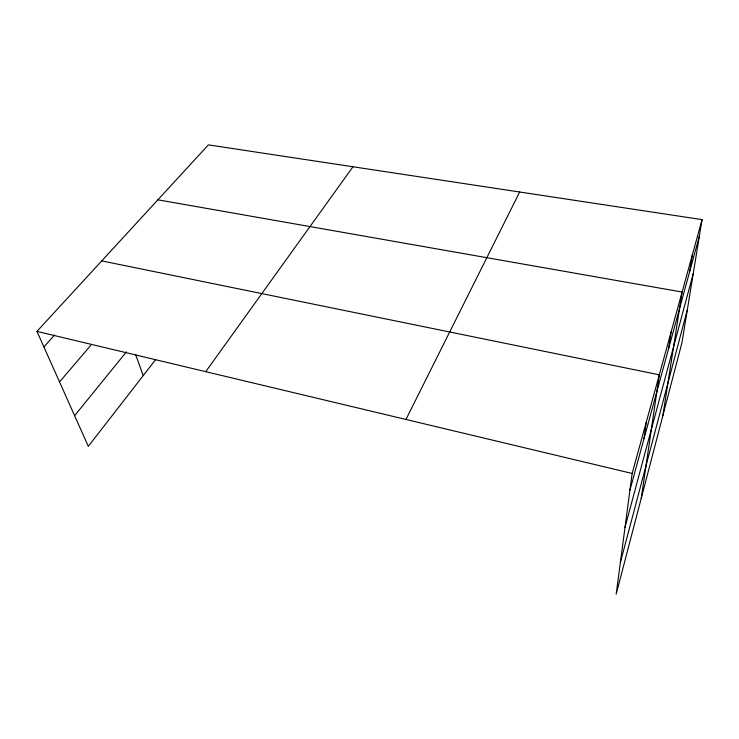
<?xml version="1.0" encoding="UTF-8"?>
<svg xmlns="http://www.w3.org/2000/svg" width="739" height="739" viewBox="0 0 739 739"><rect width="100%" height="100%" fill="white"/><g stroke="black" fill="none" stroke-linecap="round" stroke-linejoin="round"><path stroke-width="1.11" d="M702.05 219.622L632.141 473.459L616.178 594.128L681.968 342.61L702.05 219.622L208.398 144.872L36.95 331.386L88.31 446.319L155.68 359.56M643.992 438.707L646.348 421.886M641.276 498.169L659.308 374.812L101.742 260.895M668.629 348.568L671.188 331.691M662.8 415.918L682.106 292.044L157.887 199.816M689.801 271.093L692.471 254.392M620.354 562.573L687.344 309.724M625.009 527.332L693.237 273.624M629.933 490.142L699.343 236.194M405.951 419.466L519.683 192.011M205.719 371.671L352.956 166.765M74.621 415.678L126.415 351.847M59.545 381.952L90.805 345.289M43.887 346.914L54.594 334.998M36.95 331.386L632.141 473.459M135.56 354.378L143.227 375.588"/></g></svg>
